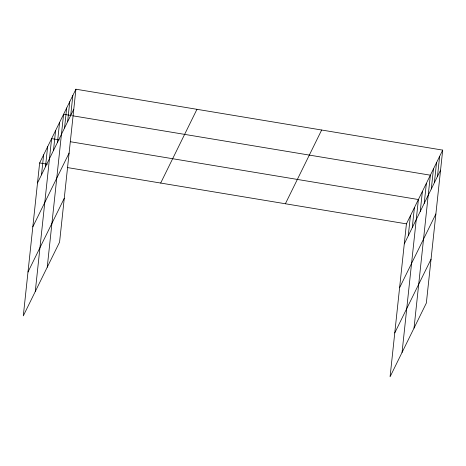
<?xml version="1.0" encoding="UTF-8"?>
<svg xmlns="http://www.w3.org/2000/svg" width="466" height="466" viewBox="0 0 466 466"><rect width="100%" height="100%" fill="white"/><g stroke="black" fill="none" stroke-linecap="round" stroke-linejoin="round"><path stroke-width="0.7" d="M75.923 89.21L39.645 162.949L23.3 315.878L59.578 242.139L75.923 89.21L442.7 150.122L426.355 303.051L390.077 376.79L406.422 223.861L442.7 150.122M41.497 174.855L43.635 154.84M45.487 166.741L47.625 146.726M35.27 291.541L51.615 138.618L59.269 139.887M53.468 150.518L55.605 130.503M57.458 142.41L59.596 122.395M47.241 267.21L63.586 114.281L71.24 115.551M64.529 128.028L66.667 108.013M67.617 121.76L69.754 101.745M70.698 115.492L72.836 95.478M408.274 235.767L410.412 215.752M412.264 227.653L414.402 207.638M402.053 352.453L418.392 199.53L70.395 141.734M420.245 211.43L422.382 191.415M424.235 203.322L426.373 183.307M414.024 328.122L430.368 175.193L72.632 115.784M431.312 188.94L433.45 168.925M434.394 182.672L436.531 162.657M437.475 176.404L439.619 156.39M37.507 182.963L73.779 109.225M32.818 226.826L69.096 153.087M27.989 272.016L64.267 198.277M160.683 183.051L196.955 109.312M285.384 203.759L321.662 130.02M404.284 243.875L440.562 170.137M399.595 287.738L435.873 213.999M394.766 332.928L431.044 259.189M39.645 162.949L47.293 164.218M67.465 167.574L406.422 223.861"/></g></svg>
